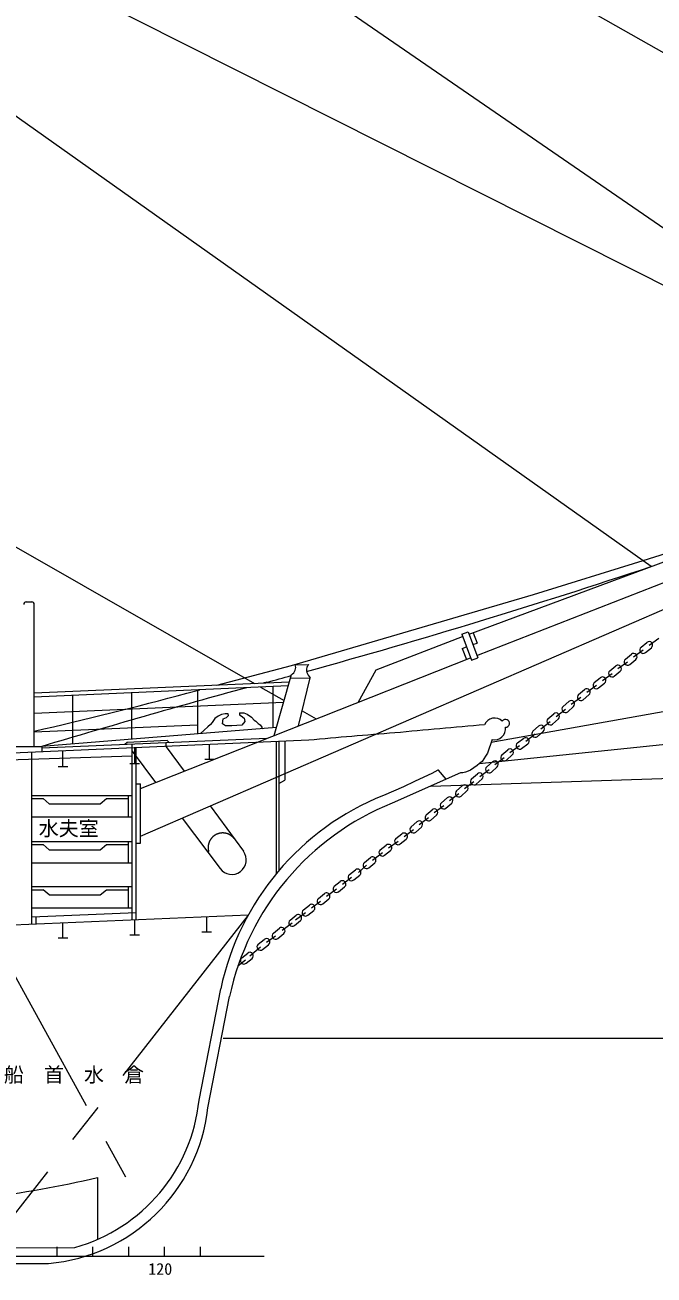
# Model space of a CAD drawing. Units: millimetres, scale not verified. Extents: x -51050 to 51050, y -29700 to 29700.
# Drawn here: x 25590 to 35408, y -19504 to 0 of the extents above; entities that cross this region are included whole.
import ezdxf
from ezdxf.enums import TextEntityAlignment as Align

# ---------------------------------------------------------------- set-up
doc = ezdxf.new("R2010")
doc.units = ezdxf.units.MM
doc.header["$LTSCALE"] = 100
doc.linetypes.add('USER1', pattern=[50.8, 31.75, -6.35, 6.35, -6.35])
doc.linetypes.add('USER2', pattern=[9.525, 6.35, -3.175])
for name, color, linetype, lineweight in [('0-0_GL', 7, 'Continuous', 18), ('0-2_sunpou', 7, 'Continuous', 18), ('0-3_keijou', 7, 'Continuous', 18), ('0-6_center', 7, 'USER1', 18)]:
    doc.layers.add(name, color=color, linetype=linetype, lineweight=lineweight)
doc.layers.add('0-5_text', color=7, linetype='Continuous')
doc.styles.add('ＭＳ ゴシック', font='')
doc.styles.get('ＭＳ ゴシック').set_extended_font_data('MS Gothic')

msp = doc.modelspace()

# ---------------------------------------------------------------- linework, layer by layer
at = {"layer": '0-0_GL'}
msp.add_line((28685.9, -15808.2), (38231.5, -15808.2), dxfattribs=at)
at = {"layer": '0-2_sunpou'}
for p, q in [((26084.9, -19067.1), (26084.9, -19212.1)), ((26644.9, -19067.1), (26644.9, -19212.1)), ((27204.9, -19067.1), (27204.9, -19212.1)), ((27764.9, -19067.1), (27764.9, -19212.1)), ((28324.9, -19067.1), (28324.9, -19212.1)), ((-43083.9, -19212.1), (29321, -19212.1))]:
    msp.add_line(p, q, dxfattribs=at)
at = {"layer": '0-3_keijou'}
for p, q in [((13605.7, -1371.4), (29171.8, -10276.7)), ((32521, -9506.2), (36094.8, -8177)), ((32644.1, -9837.1), (36197.2, -8452.2)), ((27394.4, -12655.7), (36379.9, -8760.6)), ((25610.4, -9001.1), (25695.7, -9001.1)), ((25735.7, -11256.8), (25735.7, -9041.1)), ((32406.6, -9505.5), (32506.9, -9468.2)), ((32406.6, -9505.5), (32558.2, -9913.2)), ((32506.9, -9468.2), (32658.5, -9875.9)), ((32586.6, -9481.8), (32646.6, -9643)), ((32415.1, -9729.1), (32480.7, -9704.7)), ((32415.1, -9729.1), (32479.3, -9901.7)), ((32581, -9667.4), (32646.6, -9643)), ((35089.6, -9858.5), (35240.2, -9750.4)), ((35205.9, -9708.6), (35298.8, -9632.6)), ((35274.4, -9792.2), (35367.2, -9716.1)), ((35333, -9674.3), (35483.6, -9566.2)), ((27394.4, -11912.9), (32544.4, -9876)), ((32558.2, -9913.2), (32658.5, -9875.9)), ((34846.1, -10042.6), (34996.7, -9934.5)), ((34962.5, -9892.8), (35055.3, -9816.7)), ((35031, -9976.3), (35123.8, -9900.3)), ((29478.4, -11088.6), (29749.4, -10135.1)), ((29809.7, -9981.4), (30020, -9979.2)), ((34602.7, -10226.8), (34753.3, -10118.7)), ((34719.1, -10076.9), (34811.9, -10000.9)), ((34787.5, -10160.5), (34880.4, -10084.4)), ((29715.9, -10252.9), (25735.7, -10427.6)), ((29699.1, -10311.9), (25735.7, -10485.9)), ((29266.4, -10330.9), (29634, -10541.1)), ((29457.8, -10322.5), (29457.8, -10968.3)), ((29733.9, -10189.6), (30042.8, -10184.5)), ((29860.6, -10937.4), (30042.8, -10184.5)), ((34359.3, -10410.9), (34509.9, -10302.9)), ((34475.7, -10261.1), (34568.5, -10185)), ((34544.1, -10344.6), (34636.9, -10268.6)), ((26331.8, -10459.7), (26331.8, -11210.6)), ((27254.7, -10419.2), (27254.7, -11139.1)), ((28116.1, -10425.7), (28317.9, -10372.5)), ((28284.3, -10374), (28284.3, -11059.3)), ((32867.5, -11188.6), (37084.6, -10437.7)), ((34115.9, -10595.1), (34266.5, -10487)), ((34232.2, -10445.2), (34325.1, -10369.2)), ((34300.7, -10528.8), (34393.5, -10452.7)), ((29625.2, -10572.1), (25735.7, -10742.8)), ((29917.3, -10703.2), (30136.2, -10828.5)), ((33879.3, -10788), (34025.9, -10674.5)), ((33990.1, -10634), (34080.1, -10554.6)), ((34061.6, -10715), (34151.6, -10635.6)), ((33642.7, -10980.9), (33789.3, -10867.4)), ((33753.6, -10826.9), (33843.6, -10747.5)), ((33825, -10907.9), (33915, -10828.5)), ((28284.3, -10923), (25735.7, -11034.9)), ((29513.8, -10963.9), (25853.1, -11257.4)), ((37327.7, -11043.9), (32678, -11529.5)), ((33406.2, -11173.7), (33552.7, -11060.2)), ((33517, -11019.8), (33607, -10940.4)), ((33588.5, -11100.7), (33678.4, -11021.4)), ((30021.5, -11159), (20116, -11589.3)), ((29365.5, -11133.3), (25853.1, -11284.2)), ((27262.3, -13967), (27262.3, -11223.6)), ((27304.3, -11522.8), (27304.3, -11277)), ((27326.4, -13964.3), (27326.4, -11276.1)), ((27795.2, -11261.9), (27792.4, -11200.9)), ((27795.2, -11261.9), (28077.1, -11642.8)), ((27809.5, -11164.3), (27846.9, -11198.5)), ((28470.3, -11454.9), (28470.3, -11226.4)), ((29511.5, -11181.1), (29511.5, -13243.3)), ((29551.5, -11179.4), (29551.5, -13195.5)), ((29648.5, -11175.2), (29648.5, -11780.6)), ((33034.4, -11387.9), (33124.4, -11308.5)), ((33160.2, -11349), (33309.4, -11244.7)), ((33277.4, -11201.2), (33374.2, -11130.2)), ((33341.3, -11288.2), (33438.1, -11217.3)), ((27262.3, -11408.1), (19372.7, -11660.1)), ((25697.5, -14031.4), (25697.5, -11346.8)), ((26182.6, -11568.3), (26182.6, -11325.8)), ((27262.3, -11331.7), (27628.7, -11820.2)), ((28395.3, -11454.9), (28545.3, -11454.9)), ((32798.3, -11575.4), (32888.3, -11496)), ((32924, -11536.5), (33070.2, -11428.4)), ((33105.9, -11468.9), (33195.9, -11389.5)), ((26107.6, -11568.3), (26257.6, -11568.3)), ((27229.3, -11522.8), (27379.3, -11522.8)), ((32385.7, -11669.7), (31321.6, -12143.4)), ((31923.2, -11875.6), (37529.9, -11690.9)), ((32562.1, -11762.9), (32652.1, -11683.5)), ((32687.8, -11724), (32834, -11615.9)), ((32869.7, -11656.4), (32959.7, -11577)), ((27326.4, -11840.6), (27394.4, -11840.6)), ((27394.4, -12765.6), (27394.4, -11840.6)), ((29551.5, -11836.1), (29648.5, -11780.6)), ((32326, -11950.4), (32415.9, -11871)), ((32451.7, -11911.5), (32597.8, -11803.4)), ((32633.6, -11843.9), (32723.6, -11764.5)), ((25697.5, -12019.9), (27262.3, -12019.9)), ((25697.5, -12070.6), (25872.3, -12070.6)), ((25970.2, -12150.8), (25872.3, -12070.6)), ((26763.9, -12150.8), (26861.8, -12070.6)), ((26861.8, -12070.6), (27205.7, -12070.6)), ((27205.7, -12355.3), (27205.7, -12021.7)), ((32089.8, -12137.8), (32179.8, -12058.5)), ((32215.5, -12099), (32361.7, -11990.9)), ((32397.4, -12031.3), (32487.4, -11952)), ((25970.2, -12150.8), (26763.9, -12150.8)), ((28478.8, -12185.7), (29000.7, -12890.9)), ((31853.6, -12325.3), (31943.6, -12245.9)), ((31979.4, -12286.4), (32125.5, -12178.3)), ((32161.2, -12218.8), (32251.2, -12139.5)), ((25697.5, -12353.4), (27262.3, -12353.4)), ((28044.1, -12374.1), (28634.7, -13161.7)), ((31617.5, -12512.8), (31707.5, -12433.4)), ((31743.2, -12473.9), (31889.4, -12365.8)), ((31925.1, -12406.3), (32015.1, -12326.9)), ((31379.7, -12694.6), (31473.2, -12619.4)), ((31507, -12661.4), (31653.2, -12553.3)), ((31688.9, -12593.8), (31778.9, -12514.4)), ((25697.5, -12738.6), (27262.3, -12738.6)), ((25697.5, -12789.3), (25872.3, -12789.3)), ((25970.2, -12869.5), (25872.3, -12789.3)), ((25970.2, -12869.5), (26763.9, -12869.5)), ((26763.9, -12869.5), (26861.8, -12789.3)), ((26861.8, -12789.3), (27205.7, -12789.3)), ((27205.7, -13074), (27205.7, -12740.4)), ((27326.4, -12765.6), (27394.4, -12765.6)), ((31135.4, -12871.4), (31228.8, -12796.1)), ((31262.7, -12838.1), (31413.6, -12736.7)), ((31447.5, -12778.7), (31540.9, -12703.5)), ((30887.3, -13065.7), (30980.7, -12990.5)), ((31014.6, -13032.5), (31169.3, -12913.4)), ((31203.1, -12955.5), (31296.6, -12880.2)), ((25697.5, -13072.1), (27262.3, -13072.1)), ((30653.4, -13256.7), (30746.9, -13181.4)), ((30795.8, -13223.5), (30921.2, -13107.8)), ((30955, -13149.9), (31048.5, -13074.6)), ((25697.5, -13443.5), (27262.3, -13443.5)), ((27205.7, -13778.8), (27205.7, -13445.3)), ((30418.1, -13439.1), (30511.6, -13363.8)), ((30485.8, -13523.2), (30579.3, -13447.9)), ((30545.4, -13405.8), (30687.3, -13298.7)), ((30721.2, -13340.8), (30814.6, -13265.5)), ((25697.5, -13494.1), (25872.3, -13494.1)), ((25970.2, -13574.3), (25872.3, -13494.1)), ((25970.2, -13574.3), (26763.9, -13574.3)), ((26763.9, -13574.3), (26861.8, -13494.1)), ((26861.8, -13494.1), (27205.7, -13494.1)), ((30169.8, -13628.1), (30263.3, -13552.8)), ((30237.6, -13712.2), (30331, -13636.9)), ((30297.1, -13594.9), (30452, -13481.1)), ((25697.5, -13777), (27262.3, -13777)), ((29935.1, -13807.1), (30028.5, -13731.9)), ((30002.8, -13891.3), (30096.3, -13816)), ((30062.4, -13773.9), (30203.7, -13670.1)), ((29072.3, -13890.3), (21653.6, -14200.5)), ((27326.4, -13851), (25697.5, -13918.8)), ((25763.3, -14028.7), (25763.3, -13916.1)), ((26182.6, -14242), (26182.6, -14012)), ((27304.3, -14195.3), (27304.3, -13965.3)), ((28427.5, -14148.5), (28427.5, -13918.5)), ((29606.8, -14121.8), (29761.7, -14008.1)), ((29727.8, -13966), (29821.3, -13890.7)), ((29795.5, -14050.1), (29889, -13974.9)), ((29814.1, -13962.9), (29968.9, -13849.2)), ((27229.3, -14195.3), (27379.3, -14195.3)), ((28352.5, -14148.5), (28502.5, -14148.5)), ((29358.5, -14308.7), (29502.1, -14211.2)), ((29468.2, -14169.2), (29561.6, -14093.8)), ((29536.1, -14253.2), (29629.4, -14177.8)), ((26107.6, -14242), (26257.6, -14242)), ((29100.3, -14523), (29265.2, -14384.1)), ((29231.2, -14342.1), (29324.6, -14266.7)), ((29299.1, -14426.1), (29392.5, -14350.7)), ((28914.3, -14681.9), (29029.9, -14584.5)), ((28973, -14556.4), (29066.4, -14481)), ((29040.9, -14640.4), (29134.3, -14565)), ((28308.2, -16774.3), (28645.9, -15036.5)), ((28445.3, -16896.5), (28783, -15158.7)), ((26720.8, -17984.3), (26720.8, -18949)), ((16218.4, -19109.3), (26369.7, -19074.2)), ((16355.6, -19323.7), (25957.2, -19323.7))]:
    msp.add_line(p, q, dxfattribs=at)
for points in [[(35362.3, -8449.5), (13494.4, 7046.8), (40375, -6482.2), (13054, 12297.7), (44142.5, -5287.7), (12887.5, 14942.3)], [(28582.7, -10302.6), (29752.5, -9993.9), (33526.5, -8886.5), (35240.1, -8353.5), (36064.2, -8094.7)], [(30788.5, -10570.5), (31073.1, -10060.5), (32420.7, -9543.5)], [(28938.2, -10733), (28936.3, -10764.8), (28967, -10779.8), (29012.1, -10816.3), (29020.7, -10868.4), (28973.4, -10927.1), (28816.9, -10936.2), (28781.1, -10934.8), (28717.9, -10933.4), (28674.7, -10902.3), (28685.7, -10824.7), (28734.1, -10805.4), (28768.3, -10772.7), (28764, -10750.5), (28715.1, -10749.8), (28658, -10757.3), (28606.9, -10783.3), (28552, -10822.1), (28511.9, -10881.1), (28486, -10914.4), (28445.2, -10951), (28331.6, -11055.6)], [(28938.2, -10733), (29008, -10733.4), (29055.8, -10752), (29128.3, -10801.1), (29168.3, -10847.1), (29191, -10864.8), (29230.7, -10898.1), (29260.1, -10919.8), (29289.2, -10954.3), (29298.5, -10980.1)], [(25384.3, -11257.4), (25853.1, -11257.4), (25853.1, -11340.1)], [(27809.5, -11164.3), (27183.4, -11192.9), (27147.8, -11228.5)], [(32881.1, -11147.1), (32810.6, -11362.7), (32779.5, -11409.8), (32725.4, -11489.4), (32686.9, -11521.6), (32648.4, -11555.4), (32597.6, -11592.7), (32546.2, -11627.4), (32509.4, -11641), (32466.8, -11656.5), (32422.3, -11668.1), (32385.7, -11669.7)], [(32163.7, -11768.5), (32042.7, -11625), (32035.4, -11628.1), (31939.2, -11677.9), (31815.1, -11737), (31670.5, -11805.6), (31496.2, -11885.3), (31184.4, -12021.3)]]:
    msp.add_lwpolyline(points, dxfattribs=at)
for centre, radius, start, end in [((1513.3, 93128.2), 107069, 285.42134, 288.42975), ((25610.4, -9041.1), 40, 90, 180), ((25695.7, -9041.1), 40, 0, 90), ((35240.2, -9750.4), 54, 129.33256, 309.33256), ((35333, -9674.3), 54, 309.33256, 129.33256), ((34996.7, -9934.5), 54, 129.33256, 309.33256), ((35089.6, -9858.5), 54, 309.33256, 129.33256), ((29684.1, -10020.8), 131.7, 299.74664, 17.408), ((30119.3, -10065.6), 136.3, 161.91449, 196.54009), ((30254.2, -9983.5), 291.7, 204.47979, 223.56006), ((30256.9, -10174.2), 306.9, 140.54392, 150.54784), ((34753.3, -10118.7), 54, 129.33256, 309.33256), ((34846.1, -10042.6), 54, 309.33256, 129.33256), ((63600.3, -136843.2), 131136, 105.13248, 105.16006), ((1513.3, 93128.2), 107069, 285.07881, 285.28818), ((34509.9, -10302.9), 54, 129.33256, 309.33256), ((34602.7, -10226.8), 54, 309.33256, 129.33256), ((13888.3, 41822.1), 54150.4, 282.63773, 285.233), ((63600.3, -136843.2), 131136, 105.2757, 106.72913), ((34266.5, -10487), 54, 129.33256, 309.33256), ((34359.3, -10410.9), 54, 309.33256, 129.33256), ((34025.9, -10674.5), 54, 131.41665, 311.41665), ((34115.9, -10595.1), 54, 311.41665, 131.41665), ((51609, -225906.5), 215812.8, 95.00928, 95.3828), ((32921.5, -10982.6), 169.4, 45.85001, 157.61174), ((33090.2, -10896.3), 61.8, 269.01295, 145.14942), ((33789.3, -10867.4), 54, 131.41665, 311.41665), ((33879.3, -10788), 54, 311.41665, 131.41665), ((40959.6, -132461.5), 121794.7, 94.51888, 95.15253), ((32921.5, -10982.6), 169.4, 256.19401, 8.31236), ((33552.7, -11060.2), 54, 131.41665, 311.41665), ((33642.7, -10980.9), 54, 311.41665, 131.41665), ((33160.2, -11349), 54, 311.41665, 131.41665), ((33309.4, -11244.7), 54, 126.24796, 306.24796), ((33406.2, -11173.7), 54, 306.24796, 126.24796), ((32924, -11536.5), 54, 311.41665, 131.41665), ((33070.2, -11428.4), 54, 131.41665, 311.41665), ((32687.8, -11724), 54, 311.41665, 131.41665), ((32834, -11615.9), 54, 131.41665, 311.41665), ((32451.7, -11911.5), 54, 311.41665, 131.41665), ((32597.8, -11803.4), 54, 131.41665, 311.41665), ((32740.4, -15907.4), 4186, 111.82002, 167.99223), ((32215.5, -12099), 54, 311.41665, 131.41665), ((32361.7, -11990.9), 54, 131.41665, 311.41665), ((32877.5, -16029.6), 4186, 111.82002, 167.99223), ((31979.4, -12286.4), 54, 311.41665, 131.41665), ((32125.5, -12178.3), 54, 131.41665, 311.41665), ((31743.2, -12473.9), 54, 311.41665, 131.41665), ((31889.4, -12365.8), 54, 131.41665, 311.41665), ((31507, -12661.4), 54, 308.85066, 128.85066), ((31653.2, -12553.3), 54, 131.41665, 311.41665), ((31169.3, -12913.4), 54, 128.85066, 308.85066), ((31262.7, -12838.1), 54, 308.85066, 128.85066), ((31413.6, -12736.7), 54, 128.85066, 308.85066), ((28817.7, -13026.3), 227.6, 216.50096, 36.50096), ((30921.2, -13107.8), 54, 128.85066, 308.85066), ((31014.6, -13032.5), 54, 308.85066, 128.85066), ((30687.3, -13298.7), 54, 128.85066, 308.85066), ((30780.7, -13223.5), 54, 308.85066, 128.85066), ((30452, -13481.1), 54, 128.85066, 308.85066), ((30545.4, -13405.8), 54, 308.85066, 128.85066), ((30203.7, -13670.1), 54, 128.85066, 308.85066), ((30297.1, -13594.9), 54, 308.85066, 128.85066), ((29968.9, -13849.2), 54, 128.85066, 308.85066), ((30062.4, -13773.9), 54, 308.85066, 128.85066), ((29761.7, -14008.1), 54, 128.85066, 308.85066), ((29855.1, -13932.8), 54, 308.85066, 128.85066), ((29502.1, -14211.2), 54, 128.93168, 308.93168), ((29595.5, -14135.8), 54, 308.93168, 128.93168), ((29265.2, -14384.1), 54, 128.93168, 308.93168), ((29358.5, -14308.7), 54, 308.93168, 128.93168), ((29007, -14598.4), 54, 128.93168, 308.93168), ((29100.3, -14523), 54, 308.93168, 128.93168), ((25716.6, -16588.1), 2746.1, 275.02692, 353.55308), ((25649.4, -16500.2), 2672.9, 285.6336, 354.11376), ((22788.5, -995.4), 17438.1, 271.17143, 283.03227)]:
    msp.add_arc(centre, radius, start, end, dxfattribs=at)
at = {"layer": '0-3_keijou', "linetype": 'USER2'}
msp.add_arc((28675.9, -12834.7), 227.6, 36.50096, 216.50096, dxfattribs=at)
at = {"layer": '0-6_center'}
for p, q in [((29072.3, -13890.3), (25015.2, -19078.9)), ((25015.2, -14078.9), (27438.3, -18486.2))]:
    msp.add_line(p, q, dxfattribs=at)

# ---------------------------------------------------------------- texts
at = {"layer": '0-2_sunpou', "style": 'ＭＳ ゴシック'}
msp.add_text('120', height=183.3, dxfattribs=at).set_placement((27514.2, -19556.1), align=Align.BOTTOM_LEFT)
at = {"layer": '0-5_text', "style": 'ＭＳ ゴシック'}
for s, p in [('水夫室', (25804.6, -12719.8)), ('船\u3000首\u3000水\u3000倉', (25261, -16563))]:
    msp.add_text(s, height=229.1, dxfattribs=at).set_placement(p, align=Align.BOTTOM_LEFT)

doc.saveas('drawing.dxf')
